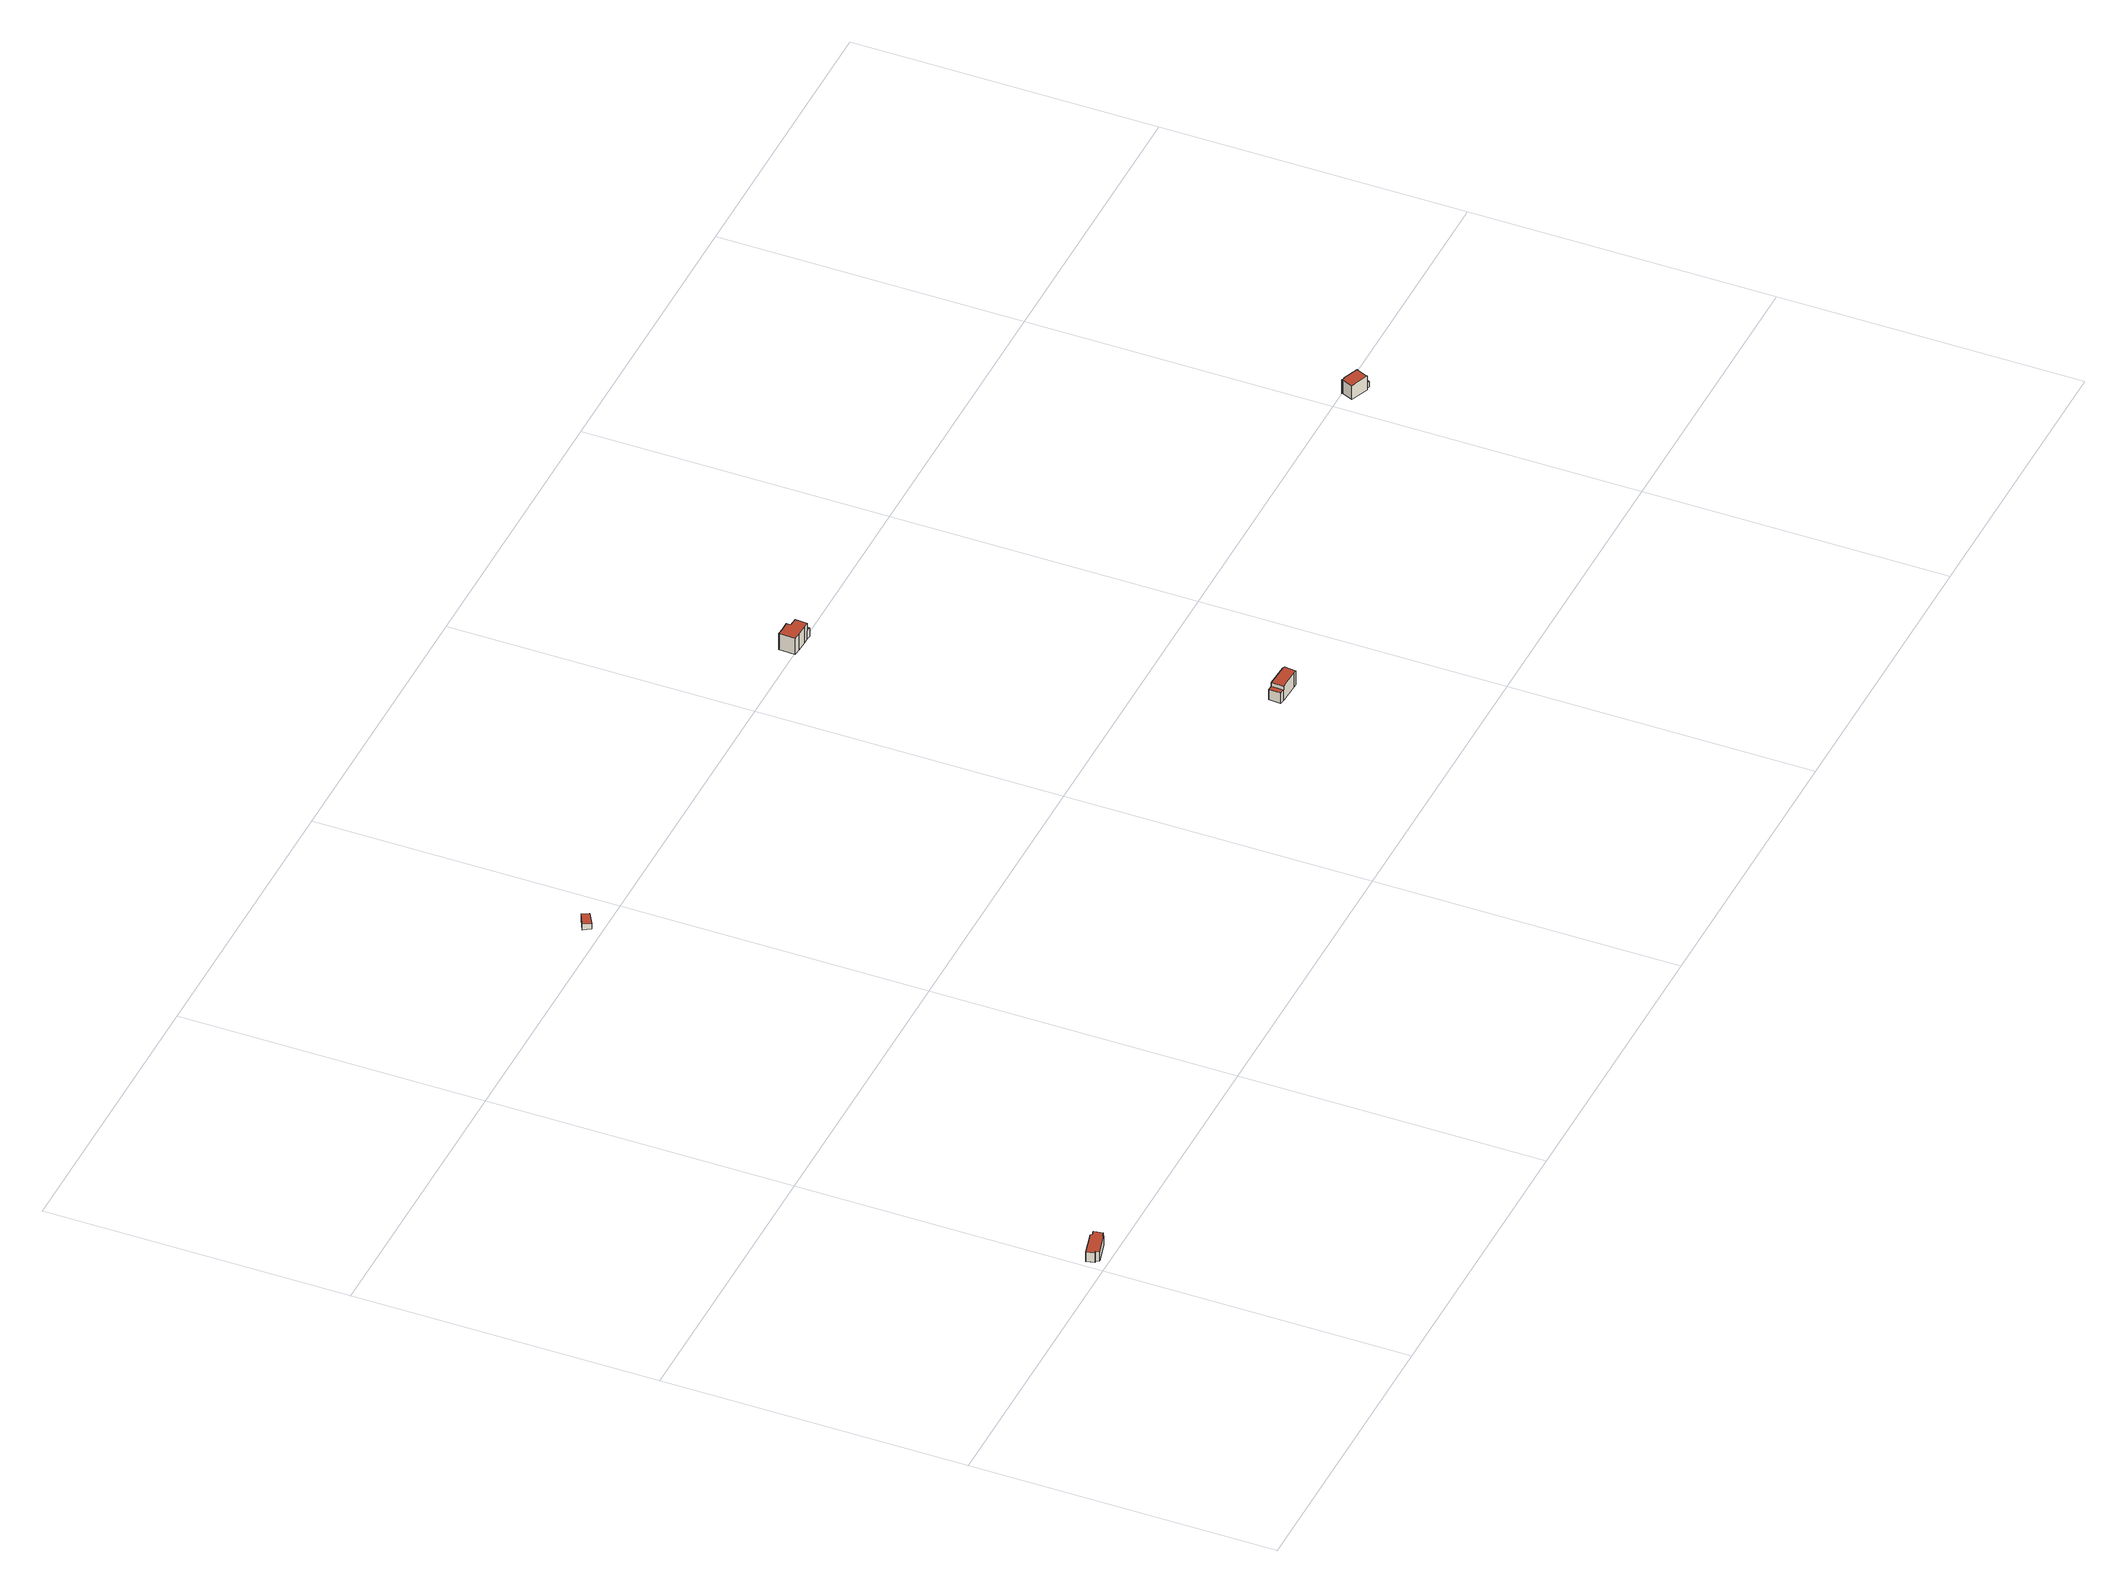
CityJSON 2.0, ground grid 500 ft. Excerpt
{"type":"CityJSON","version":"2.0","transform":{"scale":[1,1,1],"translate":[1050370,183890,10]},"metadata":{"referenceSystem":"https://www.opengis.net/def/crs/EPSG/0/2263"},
"CityObjects":{
"building1":{"type":"Building","attributes":{"name":"Bldg_3210004711","BIN":"4280559"},"geometry":[{"type":"MultiSurface","lod":"2","boundaries":[[[0,1,2,3,4,5,6,7,8,9]],[[10,11,12,13,14,15,16,17,18,19]],[[6,5,19,18]],[[7,6,18,17]],[[8,7,17,16]],[[9,8,16,15]],[[0,9,15,14]],[[1,0,14,13]],[[2,1,13,12]],[[3,2,12,11]],[[4,3,11,10]],[[5,4,10,19]]],"semantics":{"surfaces":[{"type":"RoofSurface","BIN":"4280559"},{"type":"GroundSurface"},{"type":"WallSurface"}],"values":[0,1,2,2,2,2,2,2,2,2,2,2]}}]},
"building2":{"type":"Building","attributes":{"name":"Garage_3511017017","BIN":"4592384"},"geometry":[{"type":"MultiSurface","lod":"2","boundaries":[[[20,21,22,23]],[[24,25,26,27]],[[24,27,23,22]],[[25,24,22,21]],[[26,25,21,20]],[[27,26,20,23]]],"semantics":{"surfaces":[{"type":"GroundSurface"},{"type":"RoofSurface","BIN":"4592384"},{"type":"WallSurface"}],"values":[0,1,2,2,2,2]}}]},
"building3":{"type":"Building","attributes":{"name":"Bldg_3210012167","BIN":"4530372"},"geometry":[{"type":"MultiSurface","lod":"2","boundaries":[[[28,29,30,31]],[[32,33,34,35,36,37]],[[38,39,40,41,42,43,44,45]],[[30,34,33,31]],[[35,34,45,44]],[[36,35,44,43]],[[37,36,43,42]],[[32,37,42,41]],[[33,32,41,40]],[[28,31,40,39]],[[29,28,39,38]],[[30,29,38,45]]],"semantics":{"surfaces":[{"type":"RoofSurface","BIN":"4530372"},{"type":"GroundSurface"},{"type":"WallSurface"}],"values":[0,0,1,2,2,2,2,2,2,2,2,2]}}]},
"building4":{"type":"Building","attributes":{"name":"Bldg_3210017040","BIN":"4280346"},"geometry":[{"type":"MultiSurface","lod":"2","boundaries":[[[46,47,48,49,50]],[[51,52,53,54,55,56,57,58,59]],[[60,61,62,63,64,65,66,67,68,69,70,71]],[[46,57,56,47]],[[48,47,71,70]],[[49,48,70,69]],[[50,49,69,68]],[[46,50,68,67]],[[58,57,67,66]],[[59,58,66,65]],[[51,59,65,64]],[[52,51,64,63]],[[53,52,63,62]],[[54,53,62,61]],[[55,54,61,60]],[[56,55,60,71]]],"semantics":{"surfaces":[{"type":"RoofSurface","BIN":"4280346"},{"type":"GroundSurface"},{"type":"WallSurface"}],"values":[0,0,1,2,2,2,2,2,2,2,2,2,2,2,2,2]}}]},
"building5":{"type":"Building","attributes":{"name":"Bldg_3210011796","BIN":"4280499"},"geometry":[{"type":"MultiSurface","lod":"2","boundaries":[[[72,73,74,75]],[[76,77,78,79,80,81,82,83,84,85]],[[86,87,88,89,90,91,92,93,94,95,96,97]],[[72,81,80,73]],[[74,73,97,96]],[[75,74,96,95]],[[72,75,95,94]],[[82,81,94,93]],[[83,82,93,92]],[[84,83,92,91]],[[85,84,91,90]],[[76,85,90,89]],[[77,76,89,88]],[[78,77,88,87]],[[79,78,87,86]],[[80,79,86,97]]],"semantics":{"surfaces":[{"type":"RoofSurface","BIN":"4280499"},{"type":"GroundSurface"},{"type":"WallSurface"}],"values":[0,0,1,2,2,2,2,2,2,2,2,2,2,2,2,2]}}]}
},
"vertices":[
[42,39,30],[2,29,30],[6,15,30],[9,16,30],[11,10,30],[47,19,30],[47,21,30],[54,23,30],[51,38,30],[43,36,30],[11,10,12],[9,16,12],[6,15,12],[2,29,12],[42,39,12],[43,36,12],[51,38,12],[54,23,12],[47,21,12],[47,19,12],
[420,1011,17],[413,1023,17],[434,1034,17],[440,1023,17],[434,1034,28],[413,1023,28],[420,1011,28],[440,1023,28],
[1331,312,24],[1330,292,24],[1338,291,24],[1339,311,24],[1377,309,31],[1339,311,31],[1338,291,31],[1372,289,31],[1379,289,31],[1381,308,31],[1330,292,4],[1331,312,4],[1339,311,4],[1377,309,4],[1381,308,4],[1379,289,4],[1372,289,4],[1338,291,4],
[1180,1013,28],[1179,993,28],[1186,992,28],[1187,1010,28],[1187,1012,28],[1151,1021,42],[1140,1022,42],[1139,995,42],[1149,994,42],[1168,993,42],[1179,993,42],[1180,1013,42],[1166,1014,42],[1166,1021,42],[1168,993,12],[1149,994,12],[1139,995,12],[1140,1022,12],[1151,1021,12],[1166,1021,12],[1166,1014,12],[1180,1013,12],[1187,1012,12],[1187,1010,12],[1186,992,12],[1179,993,12],
[2057,484,22],[2051,469,22],[2057,466,22],[2063,481,22],[2027,497,37],[2027,496,37],[2020,478,37],[2050,466,37],[2051,469,37],[2057,484,37],[2058,486,37],[2032,496,37],[2032,495,37],[2028,497,37],[2050,466,11],[2020,478,11],[2027,496,11],[2027,497,11],[2028,497,11],[2032,495,11],[2032,496,11],[2058,486,11],[2057,484,11],[2063,481,11],[2057,466,11],[2051,469,11]
]}
